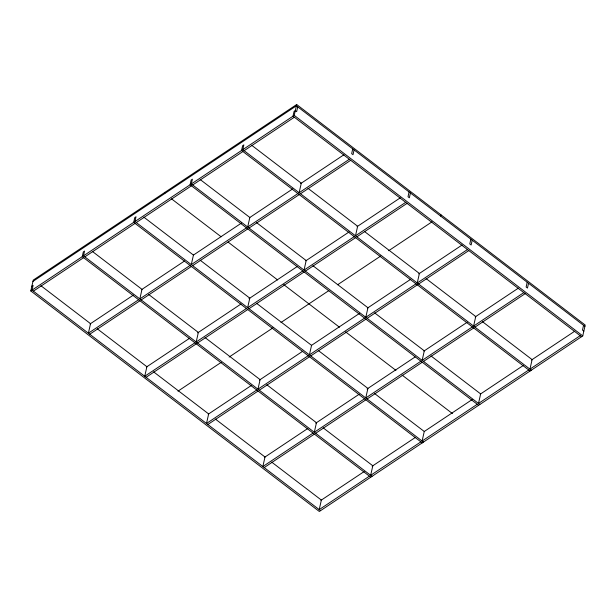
<?xml version="1.0" encoding="UTF-8"?>
<svg xmlns="http://www.w3.org/2000/svg" width="616" height="616" viewBox="0 0 616 616"><rect width="100%" height="100%" fill="white"/><g stroke="black" fill="none" stroke-linecap="round" stroke-linejoin="round"><path stroke-width="0.92" d="M30.8 290.952L33.241 280.103L296.673 104.52L585.2 325.048L582.759 335.897L319.319 511.48L30.8 290.952L294.232 115.369L296.673 104.52M164.665 193.609L164.957 192.315M297.736 106.853L296.658 111.627L295.31 110.595L294.071 111.419L293 116.193L581.519 336.721M352.737 148.895L351.659 153.669L353.014 154.701L354.092 149.927M409.086 191.969L408.015 196.743L409.363 197.775L410.441 193.001M440.648 216.085L440.94 214.784M470.847 239.177L469.777 243.944L471.125 244.983L472.202 240.209M527.204 282.244L526.126 287.017L527.481 288.049L528.551 283.283M583.552 325.317L582.482 330.091L583.829 331.123M32.948 281.404L296.381 105.821L584.907 326.357M31.878 286.178L33.11 285.354L32.032 290.128L320.559 510.656M33.387 291.16L83.607 257.688M84.839 256.864L135.058 223.392M136.29 222.576L191.445 185.809M192.685 184.985L242.897 151.521M244.136 150.697L294.348 117.225M90.105 323.939L133.341 295.126M141.349 289.79L184.584 260.968M193.393 255.101L241.441 223.077M249.441 217.741L292.685 188.919M300.693 183.583L343.928 154.762M138.608 299.73L88.388 333.194L90.537 323.654L40.887 285.701M190.059 265.434L139.84 298.906L141.988 289.358L92.338 251.405M246.446 227.851L191.291 264.611L193.439 255.07L143.79 217.117M297.898 193.555L247.678 227.027L249.834 217.479L200.177 179.533M349.349 159.259L299.13 192.731L301.286 183.191L251.628 145.237M89.736 334.234L139.955 300.762M141.195 299.938L191.407 266.466M192.646 265.642L247.801 228.882M249.033 228.059L299.253 194.587M300.485 193.763L350.704 160.299M146.454 367.013L189.697 338.199M197.697 332.856L240.941 304.042M248.949 298.706L296.989 266.682M305.798 260.814L349.033 231.993M357.041 226.657L400.277 197.836M194.956 342.796L144.737 376.268L146.893 366.728L97.236 328.775M246.408 308.508L196.188 341.98L198.344 332.432L148.687 294.479M302.803 270.925L247.64 307.684L249.796 298.136L200.138 260.191M354.254 236.629L304.035 270.101L306.183 260.553L256.533 222.599M405.705 202.333L355.486 235.805L357.634 226.257L307.985 188.311M146.092 377.308L196.311 343.836M197.544 343.012L247.763 309.54M248.995 308.716L304.15 271.956M305.39 271.132L355.601 237.66M356.841 236.837L407.053 203.372M178.001 391.145L221.167 362.37M229.144 357.049L273.027 327.804M281.004 322.491L328.875 290.583M337.653 284.731L380.734 256.01M388.719 250.697L431.985 221.852M208.216 414.222L251.459 385.4M259.467 380.064L302.702 351.251M311.511 345.376L359.551 313.359M367.56 308.023L410.795 279.202M418.803 273.866L462.038 245.045M256.718 390.005L206.499 423.477L208.655 413.937L153.592 371.848M308.169 355.717L257.95 389.181L260.106 379.641L205.043 337.56M364.564 318.125L309.401 354.893L311.557 345.345L256.502 303.264M416.016 283.837L365.796 317.309L367.945 307.761L312.889 265.681M467.467 249.542L417.248 283.014L419.396 273.465L364.341 231.385M207.854 424.509L258.073 391.045M259.305 390.221L309.525 356.749M310.757 355.925L365.912 319.165M367.151 318.341L417.363 284.869M418.603 284.045L468.815 250.573M264.572 457.295L307.808 428.474M315.815 423.138L359.051 394.317M367.059 388.981L415.099 356.964M423.908 351.089L467.151 322.276M475.159 316.94L518.395 288.119M313.067 433.079L262.855 466.551L265.003 457.003L215.354 419.057M364.518 398.783L314.306 432.255L316.455 422.715L266.805 384.761M420.913 361.199L365.758 397.967L367.906 388.419L318.256 350.465M472.364 326.911L422.145 360.375L424.301 350.835L374.644 312.882M523.816 292.615L473.596 326.087L475.752 316.539L426.095 278.586M264.202 467.583L314.422 434.111M315.654 433.287L365.873 399.822M367.105 398.999L422.268 362.231M423.5 361.415L473.719 327.943M474.951 327.119L525.171 293.647M320.921 500.369L364.164 471.548M372.164 466.212L415.407 437.391M424.216 431.523L472.256 399.499M480.264 394.163L523.5 365.342M531.508 360.006L574.743 331.192M369.423 476.153L319.204 509.625L321.36 500.077L271.702 462.123M420.874 441.857L370.655 475.329L372.811 465.781L323.154 427.835M477.261 404.273L422.106 441.033L424.262 431.493L374.605 393.539M528.721 369.977L478.501 403.449L480.649 393.909L431 355.956M580.172 335.689L529.952 369.153L532.101 359.613L482.451 321.66M294.232 115.369L582.759 335.897M531.308 370.193L242.781 149.657L243.859 144.891L242.619 145.715L241.549 150.481L530.068 371.017M479.849 404.481L191.33 183.953L192.408 179.179L191.168 180.003L190.098 184.777L478.617 405.305M171.541 198.86L221.152 236.783M228.02 242.034L277.631 279.957M283.737 284.623L339.462 327.212M345.568 331.878L395.942 370.385M402.048 375.052L452.429 413.559M423.462 442.072L134.935 221.537L136.013 216.77L134.781 217.587L133.703 222.361L422.23 442.889M372.01 476.361L83.483 255.833L84.561 251.059L83.329 251.882L82.251 256.656L370.778 477.184"/></g></svg>
